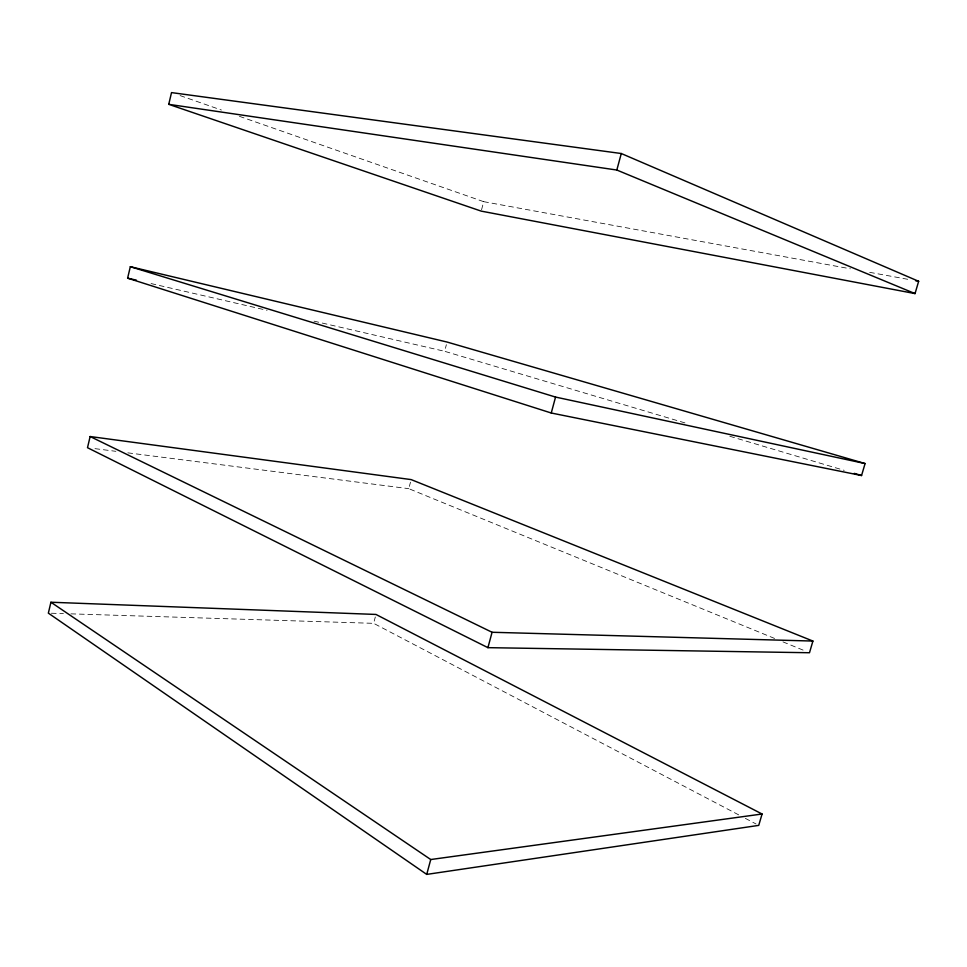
<?xml version="1.0" encoding="UTF-8"?>
<svg xmlns="http://www.w3.org/2000/svg" width="967" height="967" viewBox="0 0 967 967"><rect width="100%" height="100%" fill="white"/><g stroke="black" fill="none" stroke-linecap="round" stroke-linejoin="round"><path stroke-width="0.73" stroke-dasharray="4.83 3.63" d="M738.679 814.867L373.649 623.34L375.305 616.982M774.579 638.438L408.787 488.673L410.479 482.195M684.95 422.905L444.639 351.299L446.367 344.687M481.566 209.766L483.681 201.668L238.511 116.004M51.36 613.235L63.411 613.61M70.942 613.852L373.649 623.34M94.971 448.652L115.895 451.323M127.849 452.846L408.787 488.673M483.681 201.668L850.356 268.79M869.659 272.331L908.255 279.39M151.094 283.573L267.049 310.322M314.009 321.153L444.639 351.299M729.831 436.274L844.191 470.349M180.08 95.588L221.407 110.033M782.956 641.87L803.903 650.44M745.364 818.372L756.061 823.981"/><path stroke-width="1.45" d="M50.925 602.236L48.35 613.138L426.725 874.398L758.732 825.383L762.081 814.009L375.97 614.444L50.925 602.236L430.738 859.53L762.081 814.009M90.136 436.528L87.501 447.697L487.924 647.66L809.488 652.737L812.909 641.061L411.156 479.596L90.136 436.528L492.07 632.273L812.909 641.061M127.62 278.158L130.327 266.699L447.056 342.04L865.078 463.556L861.561 475.534L551.25 413.006L127.62 278.158L136.42 280.188M168.742 104.339L171.522 92.602L621.285 153.523L918.65 281.3L915.036 293.593L481.215 211.12L168.742 104.339L616.825 170.035L915.036 293.593M426.725 874.398L430.738 859.53M487.924 647.66L492.07 632.273M551.25 413.006L555.554 397.074L865.078 463.556M616.825 170.035L621.285 153.523M915.676 280.756L918.65 281.3M854.32 473.371L861.561 475.534M130.327 266.699L555.554 397.074"/></g></svg>
